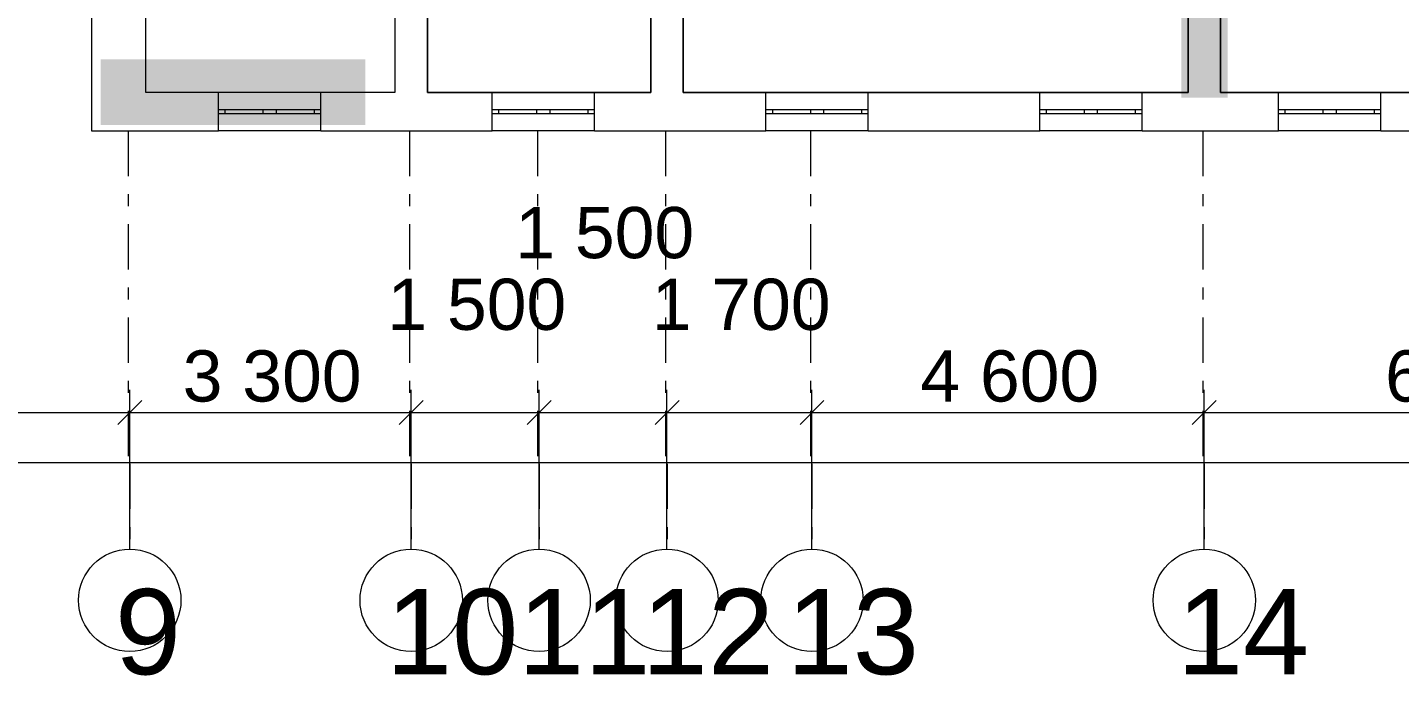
# Model space of a CAD drawing. Header units: millimetres. Extents: x 69565 to 169164, y 19942 to 91237.
# Drawn here: x 118786 to 134876, y 19942 to 27536 of the extents above; entities that cross this region are included whole.
import ezdxf

# ---------------------------------------------------------------- set-up
doc = ezdxf.new("R2010")
doc.units = ezdxf.units.MM
doc.header["$MEASUREMENT"] = 0
doc.linetypes.add('Штрих-Штриховая', pattern=[1093.611073, 529.166651, -211.666656, 141.111112, -211.666656])
doc.layers.add('AI_WALLS', color=9, linetype='Continuous')
doc.layers.add('Новый_Новый_0', color=7, linetype='Continuous')
for name, color, linetype, lineweight in [('Новый_Новый_0_Ном._пера__255_Ном._пера__255', 255, 'Continuous', 18), ('Новый_Новый_0_Ном._пера__7', 7, 'Continuous', 18), ('Новый_Новый_0_Ном._пера__7_Ном._пера__7', 7, 'Continuous', 18)]:
    doc.layers.add(name, color=color, linetype=linetype, lineweight=lineweight)
doc.styles.add('СГЕНЕРИР_СТИЛЬ_1', font='Arial.ttf')
doc.dimstyles.new('СГЕНЕРИР_СТИЛЬ__1', dxfattribs={"dimtxt": 600, "dimasz": 267.501, "dimexe": 1.25, "dimexo": 0.625, "dimgap": 0, "dimtad": 1, "dimdec": 0, "dimtxsty": 'СГЕНЕРИР_СТИЛЬ_1', "dimblk": 'ARROWHEAD_6', "dimblk1": 'ARROWHEAD_6', "dimblk2": 'ARROWHEAD_6', "dimcen": 2.5, "dimclrd": 7, "dimclre": 7, "dimclrt": 7, "dimazin": 3, "dimtfac": 1, "dimtmove": 0, "dimatfit": 3})

# ---------------------------------------------------------------- blocks, each defined once
blk = doc.blocks.new('*D9')
at = {"layer": 'Новый_Новый_0_Ном._пера__7', "color": 7, "linetype": 'Continuous', "lineweight": 18}
for p, q in [((113686, 21423), (113686, 23288)), ((119986, 21423), (119986, 23288)), ((113827, 23165), (113546, 22883)), ((113686, 23024), (119986, 23024)), ((120127, 23165), (119846, 22883))]:
    blk.add_line(p, q, dxfattribs=at)
at = {"layer": 'Новый_Новый_0_Ном._пера__7', "color": 7, "lineweight": 18, "insert": (115807, 23144), "char_height": 600, "attachment_point": 7, "style": 'СГЕНЕРИР_СТИЛЬ_1'}
blk.add_mtext('\\A1;{\\pql;\\fArial|b0|i0|c0|p0;\\W1.000000;6\xa0300}', dxfattribs=at)
blk = doc.blocks.new('ARROWHEAD_6')
at = {"color": 0, "linetype": 'Continuous', "lineweight": 0}
for p, q in [((0, 0), (-1, 0)), ((-0.5, -0.5), (0.5, 0.5))]:
    blk.add_line(p, q, dxfattribs=at)
blk = doc.blocks.new('*D10')
at = {"layer": 'Новый_Новый_0_Ном._пера__7', "color": 7, "linetype": 'Continuous', "lineweight": 18}
for p, q in [((119986, 21423), (119986, 23288)), ((123286, 21423), (123286, 23288)), ((120127, 23165), (119846, 22883)), ((119986, 23024), (123286, 23024)), ((123427, 23165), (123146, 22883))]:
    blk.add_line(p, q, dxfattribs=at)
at = {"layer": 'Новый_Новый_0_Ном._пера__7', "color": 7, "lineweight": 18, "char_height": 600, "attachment_point": 7, "style": 'СГЕНЕРИР_СТИЛЬ_1'}
for s, insert in [('\\A1;{\\pql;\\fArial|b0|i0|c0|p0;\\W1.000000;1\xa0500}', (123007, 23984)), ('\\A1;{\\pql;\\fArial|b0|i0|c0|p0;\\W1.000000;3\xa0300}', (120607, 23144))]:
    blk.add_mtext(s, dxfattribs=dict(at, insert=insert))
blk = doc.blocks.new('*D11')
at = {"layer": 'Новый_Новый_0_Ном._пера__7', "color": 7, "linetype": 'Continuous', "lineweight": 18}
for p, q in [((123286, 21423), (123286, 23288)), ((124786, 21423), (124786, 23288)), ((123427, 23165), (123146, 22883)), ((123286, 23024), (124786, 23024)), ((124927, 23165), (124646, 22883))]:
    blk.add_line(p, q, dxfattribs=at)
at = {"layer": 'Новый_Новый_0_Ном._пера__7', "color": 7, "lineweight": 18, "insert": (124507, 24824), "char_height": 600, "attachment_point": 7, "style": 'СГЕНЕРИР_СТИЛЬ_1'}
blk.add_mtext('\\A1;{\\pql;\\fArial|b0|i0|c0|p0;\\W1.000000;1\xa0500}', dxfattribs=at)
blk = doc.blocks.new('*D12')
at = {"layer": 'Новый_Новый_0_Ном._пера__7', "color": 7, "linetype": 'Continuous', "lineweight": 18}
for p, q in [((124786, 21423), (124786, 23288)), ((126286, 21423), (126286, 23288)), ((124927, 23165), (124646, 22883)), ((124786, 23024), (126286, 23024)), ((126427, 23165), (126146, 22883))]:
    blk.add_line(p, q, dxfattribs=at)
at = {"layer": 'Новый_Новый_0_Ном._пера__7', "color": 7, "lineweight": 18, "insert": (126107, 23984), "char_height": 600, "attachment_point": 7, "style": 'СГЕНЕРИР_СТИЛЬ_1'}
blk.add_mtext('\\A1;{\\pql;\\fArial|b0|i0|c0|p0;\\W1.000000;1\xa0700}', dxfattribs=at)
blk = doc.blocks.new('*D13')
at = {"layer": 'Новый_Новый_0_Ном._пера__7', "color": 7, "linetype": 'Continuous', "lineweight": 18}
for p, q in [((126286, 21423), (126286, 23288)), ((127986, 21423), (127986, 23288)), ((126427, 23165), (126146, 22883)), ((126286, 23024), (127986, 23024)), ((128127, 23165), (127846, 22883))]:
    blk.add_line(p, q, dxfattribs=at)
blk = doc.blocks.new('*D14')
at = {"layer": 'Новый_Новый_0_Ном._пера__7', "color": 7, "linetype": 'Continuous', "lineweight": 18}
for p, q in [((127986, 21423), (127986, 23288)), ((132586, 21423), (132586, 23288)), ((128127, 23165), (127846, 22883)), ((127986, 23024), (132586, 23024)), ((132727, 23165), (132446, 22883))]:
    blk.add_line(p, q, dxfattribs=at)
at = {"layer": 'Новый_Новый_0_Ном._пера__7', "color": 7, "lineweight": 18, "insert": (129257, 23144), "char_height": 600, "attachment_point": 7, "style": 'СГЕНЕРИР_СТИЛЬ_1'}
blk.add_mtext('\\A1;{\\pql;\\fArial|b0|i0|c0|p0;\\W1.000000;4\xa0600}', dxfattribs=at)
blk = doc.blocks.new('*D15')
at = {"layer": 'Новый_Новый_0_Ном._пера__7', "color": 7, "linetype": 'Continuous', "lineweight": 18}
for p, q in [((132586, 21423), (132586, 23288)), ((138886, 21423), (138886, 23288)), ((132727, 23165), (132446, 22883)), ((132586, 23024), (138886, 23024)), ((139027, 23165), (138746, 22883))]:
    blk.add_line(p, q, dxfattribs=at)
at = {"layer": 'Новый_Новый_0_Ном._пера__7', "color": 7, "lineweight": 18, "insert": (134707, 23144), "char_height": 600, "attachment_point": 7, "style": 'СГЕНЕРИР_СТИЛЬ_1'}
blk.add_mtext('\\A1;{\\pql;\\fArial|b0|i0|c0|p0;\\W1.000000;6\xa0300}', dxfattribs=at)
blk = doc.blocks.new('*D21')
at = {"layer": 'Новый_Новый_0_Ном._пера__7', "color": 7, "linetype": 'Continuous', "lineweight": 18}
for p, q in [((76786, 21423), (76786, 22701)), ((157786, 21423), (157786, 22701)), ((76927, 22578), (76646, 22297)), ((157646, 22297), (157927, 22578)), ((76575, 22437), (76786, 22437)), ((76786, 22437), (157786, 22437)), ((157786, 22437), (157998, 22437))]:
    blk.add_line(p, q, dxfattribs=at)
at = {"layer": 'Новый_Новый_0_Ном._пера__7', "color": 7, "lineweight": 18, "insert": (116028, 22557), "char_height": 600, "attachment_point": 7, "style": 'СГЕНЕРИР_СТИЛЬ_1'}
blk.add_mtext('\\A1;{\\pql;\\fArial|b0|i0|c0|p0;\\W1.000000;81\xa0000}', dxfattribs=at)

msp = doc.modelspace()

# ---------------------------------------------------------------- hatches: boundary and pattern name
at = {"layer": 'AI_WALLS'}
h = msp.add_hatch(color=9, dxfattribs=at)
h.dxf.hatch_style = 1
h.paths.add_polyline_path([(132316.7, 32784.9), (132861.6, 32784.9), (132861.6, 26714.2), (132316.7, 26714.2)])
h = msp.add_hatch(color=9, dxfattribs=at)
h.dxf.hatch_style = 1
h.paths.add_polyline_path([(119646.6, 27161.1), (122747.9, 27161.1), (122747.9, 26392.4), (119646.6, 26392.4)])

# ---------------------------------------------------------------- linework, layer by layer
at = {"layer": 'Новый_Новый_0_Ном._пера__255_Ном._пера__255', "color": 255, "linetype": 'Continuous', "lineweight": 18, "flags": 128}
for points in [[(123476.3, 32169.1), (123476.3, 26773.8), (126096.3, 26773.8), (126096.3, 28389.3), (126356.3, 28389.3), (126356.3, 31951.4), (126096.3, 31951.4), (126096.3, 32799.1), (124236.3, 32799.1), (124236.3, 32169.1)], [(126476.3, 31951.4), (126476.3, 28389.3), (126476.3, 26773.8), (132396.3, 26773.8), (132396.3, 32169.1), (130076.3, 32169.1), (130076.3, 32799.1), (128796.3, 32799.1), (128796.3, 32169.1), (126476.3, 32169.1)], [(132776.3, 32169.1), (132776.3, 26773.8), (135356.2, 26773.8), (135356.2, 32799.1), (133990.4, 32799.1), (133990.4, 32169.1)]]:
    msp.add_lwpolyline(points, close=True, dxfattribs=at)
at = {"layer": 'Новый_Новый_0_Ном._пера__7_Ном._пера__7', "color": 7, "linetype": 'Continuous', "lineweight": 18}
for p, q in [((121026.3, 26573.8), (121026.3, 26773.8)), ((122226.3, 26773.8), (121026.3, 26773.8)), ((121026.3, 26573.8), (121026.3, 26773.8)), ((122226.3, 26573.8), (122226.3, 26773.8)), ((122226.3, 26573.8), (122226.3, 26773.8)), ((124236.3, 26573.8), (124236.3, 26773.8)), ((125436.3, 26773.8), (124236.3, 26773.8)), ((124236.3, 26573.8), (124236.3, 26773.8)), ((125436.3, 26573.8), (125436.3, 26773.8)), ((125436.3, 26573.8), (125436.3, 26773.8)), ((127446.3, 26573.8), (127446.3, 26773.8)), ((128646.3, 26773.8), (127446.3, 26773.8)), ((127446.3, 26573.8), (127446.3, 26773.8)), ((128646.3, 26573.8), (128646.3, 26773.8)), ((128646.3, 26573.8), (128646.3, 26773.8)), ((130656.3, 26573.8), (130656.3, 26773.8)), ((131856.3, 26773.8), (130656.3, 26773.8)), ((130656.3, 26573.8), (130656.3, 26773.8)), ((131856.3, 26573.8), (131856.3, 26773.8)), ((131856.3, 26573.8), (131856.3, 26773.8)), ((133456.3, 26573.8), (133456.3, 26773.8)), ((134656.3, 26773.8), (133456.3, 26773.8)), ((133456.3, 26573.8), (133456.3, 26773.8)), ((134656.3, 26573.8), (134656.3, 26773.8)), ((134656.3, 26573.8), (134656.3, 26773.8)), ((121026.3, 26523.8), (121026.3, 26573.8)), ((121026.3, 26573.8), (121101.3, 26573.8)), ((121026.3, 26523.8), (121026.3, 26573.8)), ((121026.3, 26523.8), (121026.3, 26573.8)), ((121101.3, 26573.8), (121101.3, 26523.8)), ((121101.3, 26573.8), (121551.3, 26573.8)), ((121551.3, 26523.8), (121551.3, 26573.8)), ((121551.3, 26573.8), (121626.3, 26573.8)), ((121626.3, 26573.8), (121701.3, 26573.8)), ((121701.3, 26573.8), (121701.3, 26523.8)), ((121701.3, 26573.8), (122151.3, 26573.8)), ((122151.3, 26523.8), (122151.3, 26573.8)), ((122151.3, 26573.8), (122226.3, 26573.8)), ((122226.3, 26523.8), (122226.3, 26573.8)), ((122226.3, 26523.8), (122226.3, 26573.8)), ((122226.3, 26523.8), (122226.3, 26573.8)), ((124236.3, 26523.8), (124236.3, 26573.8)), ((124236.3, 26573.8), (124311.3, 26573.8)), ((124236.3, 26523.8), (124236.3, 26573.8)), ((124236.3, 26523.8), (124236.3, 26573.8)), ((124311.3, 26573.8), (124311.3, 26523.8)), ((124311.3, 26573.8), (124761.3, 26573.8)), ((124761.3, 26523.8), (124761.3, 26573.8)), ((124761.3, 26573.8), (124836.3, 26573.8)), ((124836.3, 26573.8), (124911.3, 26573.8)), ((124911.3, 26573.8), (124911.3, 26523.8)), ((124911.3, 26573.8), (125361.3, 26573.8)), ((125361.3, 26523.8), (125361.3, 26573.8)), ((125361.3, 26573.8), (125436.3, 26573.8)), ((125436.3, 26523.8), (125436.3, 26573.8)), ((125436.3, 26523.8), (125436.3, 26573.8)), ((125436.3, 26523.8), (125436.3, 26573.8)), ((127446.3, 26523.8), (127446.3, 26573.8)), ((127446.3, 26573.8), (127521.3, 26573.8)), ((127446.3, 26523.8), (127446.3, 26573.8)), ((127446.3, 26523.8), (127446.3, 26573.8)), ((127521.3, 26573.8), (127521.3, 26523.8)), ((127521.3, 26573.8), (127971.3, 26573.8)), ((127971.3, 26523.8), (127971.3, 26573.8)), ((127971.3, 26573.8), (128046.3, 26573.8)), ((128046.3, 26573.8), (128121.3, 26573.8)), ((128121.3, 26573.8), (128121.3, 26523.8)), ((128121.3, 26573.8), (128571.3, 26573.8)), ((128571.3, 26523.8), (128571.3, 26573.8)), ((128571.3, 26573.8), (128646.3, 26573.8)), ((128646.3, 26523.8), (128646.3, 26573.8)), ((128646.3, 26523.8), (128646.3, 26573.8)), ((128646.3, 26523.8), (128646.3, 26573.8)), ((130656.3, 26523.8), (130656.3, 26573.8)), ((130656.3, 26573.8), (130731.3, 26573.8)), ((130656.3, 26523.8), (130656.3, 26573.8)), ((130656.3, 26523.8), (130656.3, 26573.8)), ((130731.3, 26573.8), (130731.3, 26523.8)), ((130731.3, 26573.8), (131181.3, 26573.8)), ((131181.3, 26523.8), (131181.3, 26573.8)), ((131181.3, 26573.8), (131256.3, 26573.8)), ((131256.3, 26573.8), (131331.3, 26573.8)), ((131331.3, 26573.8), (131331.3, 26523.8)), ((131331.3, 26573.8), (131781.3, 26573.8)), ((131781.3, 26523.8), (131781.3, 26573.8)), ((131781.3, 26573.8), (131856.3, 26573.8)), ((131856.3, 26523.8), (131856.3, 26573.8)), ((131856.3, 26523.8), (131856.3, 26573.8)), ((131856.3, 26523.8), (131856.3, 26573.8)), ((133456.3, 26523.8), (133456.3, 26573.8)), ((133456.3, 26573.8), (133531.3, 26573.8)), ((133456.3, 26523.8), (133456.3, 26573.8)), ((133456.3, 26523.8), (133456.3, 26573.8)), ((133531.3, 26573.8), (133531.3, 26523.8)), ((133531.3, 26573.8), (133981.3, 26573.8)), ((133981.3, 26523.8), (133981.3, 26573.8)), ((133981.3, 26573.8), (134056.3, 26573.8)), ((134056.3, 26573.8), (134131.3, 26573.8)), ((134131.3, 26573.8), (134131.3, 26523.8)), ((134131.3, 26573.8), (134581.3, 26573.8)), ((134581.3, 26523.8), (134581.3, 26573.8)), ((134581.3, 26573.8), (134656.3, 26573.8)), ((134656.3, 26523.8), (134656.3, 26573.8)), ((134656.3, 26523.8), (134656.3, 26573.8)), ((134656.3, 26523.8), (134656.3, 26573.8)), ((121026.3, 26323.8), (121026.3, 26523.8)), ((121101.3, 26523.8), (121026.3, 26523.8)), ((121026.3, 26323.8), (121026.3, 26523.8)), ((121551.3, 26523.8), (121101.3, 26523.8)), ((121626.3, 26523.8), (121551.3, 26523.8)), ((121701.3, 26523.8), (121626.3, 26523.8)), ((122151.3, 26523.8), (121701.3, 26523.8)), ((122226.3, 26523.8), (122151.3, 26523.8)), ((122226.3, 26323.8), (122226.3, 26523.8)), ((122226.3, 26323.8), (122226.3, 26523.8)), ((124236.3, 26323.8), (124236.3, 26523.8)), ((124311.3, 26523.8), (124236.3, 26523.8)), ((124236.3, 26323.8), (124236.3, 26523.8)), ((124761.3, 26523.8), (124311.3, 26523.8)), ((124836.3, 26523.8), (124761.3, 26523.8)), ((124911.3, 26523.8), (124836.3, 26523.8)), ((125361.3, 26523.8), (124911.3, 26523.8)), ((125436.3, 26523.8), (125361.3, 26523.8)), ((125436.3, 26323.8), (125436.3, 26523.8)), ((125436.3, 26323.8), (125436.3, 26523.8)), ((127446.3, 26323.8), (127446.3, 26523.8)), ((127521.3, 26523.8), (127446.3, 26523.8)), ((127446.3, 26323.8), (127446.3, 26523.8)), ((127971.3, 26523.8), (127521.3, 26523.8)), ((128046.3, 26523.8), (127971.3, 26523.8)), ((128121.3, 26523.8), (128046.3, 26523.8)), ((128571.3, 26523.8), (128121.3, 26523.8)), ((128646.3, 26523.8), (128571.3, 26523.8)), ((128646.3, 26323.8), (128646.3, 26523.8)), ((128646.3, 26323.8), (128646.3, 26523.8)), ((130656.3, 26323.8), (130656.3, 26523.8)), ((130731.3, 26523.8), (130656.3, 26523.8)), ((130656.3, 26323.8), (130656.3, 26523.8)), ((131181.3, 26523.8), (130731.3, 26523.8)), ((131256.3, 26523.8), (131181.3, 26523.8)), ((131331.3, 26523.8), (131256.3, 26523.8)), ((131781.3, 26523.8), (131331.3, 26523.8)), ((131856.3, 26523.8), (131781.3, 26523.8)), ((131856.3, 26323.8), (131856.3, 26523.8)), ((131856.3, 26323.8), (131856.3, 26523.8)), ((133456.3, 26323.8), (133456.3, 26523.8)), ((133531.3, 26523.8), (133456.3, 26523.8)), ((133456.3, 26323.8), (133456.3, 26523.8)), ((133981.3, 26523.8), (133531.3, 26523.8)), ((134056.3, 26523.8), (133981.3, 26523.8)), ((134131.3, 26523.8), (134056.3, 26523.8)), ((134581.3, 26523.8), (134131.3, 26523.8)), ((134656.3, 26523.8), (134581.3, 26523.8)), ((134656.3, 26323.8), (134656.3, 26523.8)), ((134656.3, 26323.8), (134656.3, 26523.8)), ((122226.3, 26323.8), (121026.3, 26323.8)), ((125436.3, 26323.8), (124236.3, 26323.8)), ((128646.3, 26323.8), (127446.3, 26323.8)), ((131856.3, 26323.8), (130656.3, 26323.8)), ((134656.3, 26323.8), (133456.3, 26323.8))]:
    msp.add_line(p, q, dxfattribs=at)
at = {"layer": 'Новый_Новый_0_Ном._пера__7_Ном._пера__7', "color": 7, "linetype": 'Штрих-Штриховая', "lineweight": 18}
for p, q in [((119967.5, 26323.8), (119967.5, 22422.9)), ((123267.5, 26323.8), (123267.5, 22422.9)), ((124767.5, 26323.8), (124767.5, 22422.9)), ((126267.5, 26323.8), (126267.5, 22422.9)), ((127967.5, 26323.8), (127967.5, 22422.9)), ((132567.5, 26323.8), (132567.5, 22422.9)), ((119986.3, 22423.2), (119986.3, 21423.2)), ((119986.3, 22423.2), (119986.3, 21423.2)), ((119986.3, 22423.2), (119986.3, 21423.2)), ((119986.3, 22423.2), (119986.3, 21423.2)), ((119986.3, 22423.2), (119986.3, 21423.2)), ((119986.3, 22423.2), (119986.3, 21423.2)), ((123286.3, 22423.2), (123286.3, 21423.2)), ((123286.3, 22423.2), (123286.3, 21423.2)), ((123286.3, 22423.2), (123286.3, 21423.2)), ((123286.3, 22423.2), (123286.3, 21423.2)), ((123286.3, 22423.2), (123286.3, 21423.2)), ((123286.3, 22423.2), (123286.3, 21423.2)), ((124786.3, 22423.2), (124786.3, 21423.2)), ((124786.3, 22423.2), (124786.3, 21423.2)), ((124786.3, 22423.2), (124786.3, 21423.2)), ((124786.3, 22423.2), (124786.3, 21423.2)), ((124786.3, 22423.2), (124786.3, 21423.2)), ((124786.3, 22423.2), (124786.3, 21423.2)), ((126286.3, 22423.2), (126286.3, 21423.2)), ((126286.3, 22423.2), (126286.3, 21423.2)), ((126286.3, 22423.2), (126286.3, 21423.2)), ((126286.3, 22423.2), (126286.3, 21423.2)), ((126286.3, 22423.2), (126286.3, 21423.2)), ((126286.3, 22423.2), (126286.3, 21423.2)), ((127986.3, 22423.2), (127986.3, 21423.2)), ((127986.3, 22423.2), (127986.3, 21423.2)), ((127986.3, 22423.2), (127986.3, 21423.2)), ((127986.3, 22423.2), (127986.3, 21423.2)), ((127986.3, 22423.2), (127986.3, 21423.2)), ((127986.3, 22423.2), (127986.3, 21423.2)), ((132586.3, 22423.2), (132586.3, 21423.2)), ((132586.3, 22423.2), (132586.3, 21423.2)), ((132586.3, 22423.2), (132586.3, 21423.2)), ((132586.3, 22423.2), (132586.3, 21423.2)), ((132586.3, 22423.2), (132586.3, 21423.2)), ((132586.3, 22423.2), (132586.3, 21423.2))]:
    msp.add_line(p, q, dxfattribs=at)
at = {"layer": 'Новый_Новый_0_Ном._пера__7_Ном._пера__7', "color": 7, "linetype": 'Continuous', "lineweight": 18}
for points in [[(123096.3, 32799.1), (123096.3, 26773.8)], [(123476.3, 26773.8), (123476.3, 32169.1)], [(132396.3, 32169.1), (132396.3, 26773.8)], [(132776.3, 26773.8), (132776.3, 32169.1)], [(120176.3, 26773.8), (120176.3, 28843.8)], [(119536.3, 28393.8), (119536.3, 26323.8)], [(126096.3, 28389.3), (126096.3, 26773.8)], [(126476.3, 26773.8), (126476.3, 28389.3)], [(121026.3, 26773.8), (120176.3, 26773.8)], [(123096.3, 26773.8), (122226.3, 26773.8)], [(124236.3, 26773.8), (123476.3, 26773.8)], [(126096.3, 26773.8), (125436.3, 26773.8)], [(127446.3, 26773.8), (126476.3, 26773.8)], [(130656.3, 26773.8), (128646.3, 26773.8)], [(132396.3, 26773.8), (131856.3, 26773.8)], [(133456.3, 26773.8), (132776.3, 26773.8)], [(135356.2, 26773.8), (134656.3, 26773.8)], [(119536.3, 26323.8), (120176.3, 26323.8)], [(120176.3, 26323.8), (121026.3, 26323.8)], [(122226.3, 26323.8), (124236.3, 26323.8)], [(125436.3, 26323.8), (127446.3, 26323.8)], [(128646.3, 26323.8), (130656.3, 26323.8)], [(131856.3, 26323.8), (133456.3, 26323.8)], [(134656.3, 26323.8), (136666.3, 26323.8)]]:
    msp.add_lwpolyline(points, dxfattribs=at)
for centre in [(119986.3, 20823.2), (119986.3, 20823.2), (119986.3, 20823.2), (119986.3, 20823.2), (119986.3, 20823.2), (119986.3, 20823.2), (123286.3, 20823.2), (123286.3, 20823.2), (123286.3, 20823.2), (123286.3, 20823.2), (123286.3, 20823.2), (123286.3, 20823.2), (124786.3, 20823.2), (124786.3, 20823.2), (124786.3, 20823.2), (124786.3, 20823.2), (124786.3, 20823.2), (124786.3, 20823.2), (126286.3, 20823.2), (126286.3, 20823.2), (126286.3, 20823.2), (126286.3, 20823.2), (126286.3, 20823.2), (126286.3, 20823.2), (127986.3, 20823.2), (127986.3, 20823.2), (127986.3, 20823.2), (127986.3, 20823.2), (127986.3, 20823.2), (127986.3, 20823.2), (132586.3, 20823.2), (132586.3, 20823.2), (132586.3, 20823.2), (132586.3, 20823.2), (132586.3, 20823.2), (132586.3, 20823.2)]:
    msp.add_circle(centre, 600, dxfattribs=at)

# ---------------------------------------------------------------- texts
at = {"layer": 'Новый_Новый_0_Ном._пера__7_Ном._пера__7', "color": 7, "linetype": 'Continuous', "lineweight": 18, "char_height": 1000, "attachment_point": 1, "style": 'СГЕНЕРИР_СТИЛЬ_1'}
for s, insert in [('\\A1;{\\pql;\\pt0;\\fArial|b0|i0|c0|p0;\\W1.000000;9}', (119811.8, 20955.8)), ('\\A1;{\\pql;\\pt0;\\fArial|b0|i0|c0|p0;\\W1.000000;9}', (119811.8, 20955.8)), ('\\A1;{\\pql;\\pt0;\\fArial|b0|i0|c0|p0;\\W1.000000;9}', (119811.8, 20955.8)), ('\\A1;{\\pql;\\pt0;\\fArial|b0|i0|c0|p0;\\W1.000000;9}', (119811.8, 20955.8)), ('\\A1;{\\pql;\\pt0;\\fArial|b0|i0|c0|p0;\\W1.000000;9}', (119811.8, 20955.8)), ('\\A1;{\\pql;\\pt0;\\fArial|b0|i0|c0|p0;\\W1.000000;9}', (119811.8, 20955.8)), ('\\A1;{\\pql;\\pt0;\\fArial|b0|i0|c0|p0;\\W1.000000;10}', (122988.1, 20956.2)), ('\\A1;{\\pql;\\pt0;\\fArial|b0|i0|c0|p0;\\W1.000000;10}', (122988.1, 20956.2)), ('\\A1;{\\pql;\\pt0;\\fArial|b0|i0|c0|p0;\\W1.000000;10}', (122988.1, 20956.2)), ('\\A1;{\\pql;\\pt0;\\fArial|b0|i0|c0|p0;\\W1.000000;10}', (122988.1, 20956.2)), ('\\A1;{\\pql;\\pt0;\\fArial|b0|i0|c0|p0;\\W1.000000;10}', (122988.1, 20956.2)), ('\\A1;{\\pql;\\pt0;\\fArial|b0|i0|c0|p0;\\W1.000000;10}', (122988.1, 20956.2)), ('\\A1;{\\pql;\\pt0;\\fArial|b0|i0|c0|p0;\\W1.000000;11}', (124539, 20956.2)), ('\\A1;{\\pql;\\pt0;\\fArial|b0|i0|c0|p0;\\W1.000000;11}', (124539, 20956.2)), ('\\A1;{\\pql;\\pt0;\\fArial|b0|i0|c0|p0;\\W1.000000;11}', (124539, 20956.2)), ('\\A1;{\\pql;\\pt0;\\fArial|b0|i0|c0|p0;\\W1.000000;11}', (124539, 20956.2)), ('\\A1;{\\pql;\\pt0;\\fArial|b0|i0|c0|p0;\\W1.000000;11}', (124539, 20956.2)), ('\\A1;{\\pql;\\pt0;\\fArial|b0|i0|c0|p0;\\W1.000000;11}', (124539, 20956.2)), ('\\A1;{\\pql;\\pt0;\\fArial|b0|i0|c0|p0;\\W1.000000;12}', (125988.1, 20956.2)), ('\\A1;{\\pql;\\pt0;\\fArial|b0|i0|c0|p0;\\W1.000000;12}', (125988.1, 20956.2)), ('\\A1;{\\pql;\\pt0;\\fArial|b0|i0|c0|p0;\\W1.000000;12}', (125988.1, 20956.2)), ('\\A1;{\\pql;\\pt0;\\fArial|b0|i0|c0|p0;\\W1.000000;12}', (125988.1, 20956.2)), ('\\A1;{\\pql;\\pt0;\\fArial|b0|i0|c0|p0;\\W1.000000;12}', (125988.1, 20956.2)), ('\\A1;{\\pql;\\pt0;\\fArial|b0|i0|c0|p0;\\W1.000000;12}', (125988.1, 20956.2)), ('\\A1;{\\pql;\\pt0;\\fArial|b0|i0|c0|p0;\\W1.000000;13}', (127688.1, 20956.2)), ('\\A1;{\\pql;\\pt0;\\fArial|b0|i0|c0|p0;\\W1.000000;13}', (127688.1, 20956.2)), ('\\A1;{\\pql;\\pt0;\\fArial|b0|i0|c0|p0;\\W1.000000;13}', (127688.1, 20956.2)), ('\\A1;{\\pql;\\pt0;\\fArial|b0|i0|c0|p0;\\W1.000000;13}', (127688.1, 20956.2)), ('\\A1;{\\pql;\\pt0;\\fArial|b0|i0|c0|p0;\\W1.000000;13}', (127688.1, 20956.2)), ('\\A1;{\\pql;\\pt0;\\fArial|b0|i0|c0|p0;\\W1.000000;13}', (127688.1, 20956.2)), ('\\A1;{\\pql;\\pt0;\\fArial|b0|i0|c0|p0;\\W1.000000;14}', (132263.9, 20956.2)), ('\\A1;{\\pql;\\pt0;\\fArial|b0|i0|c0|p0;\\W1.000000;14}', (132263.9, 20956.2)), ('\\A1;{\\pql;\\pt0;\\fArial|b0|i0|c0|p0;\\W1.000000;14}', (132263.9, 20956.2)), ('\\A1;{\\pql;\\pt0;\\fArial|b0|i0|c0|p0;\\W1.000000;14}', (132263.9, 20956.2)), ('\\A1;{\\pql;\\pt0;\\fArial|b0|i0|c0|p0;\\W1.000000;14}', (132263.9, 20956.2)), ('\\A1;{\\pql;\\pt0;\\fArial|b0|i0|c0|p0;\\W1.000000;14}', (132263.9, 20956.2))]:
    msp.add_mtext(s, dxfattribs=dict(at, insert=insert))

# ---------------------------------------------------------------- dimensions: what is measured, and where the dimension line sits
at = {"layer": 'Новый_Новый_0', "color": 7, "linetype": 'Continuous', "lineweight": 18}
for base, p1, p2, picture, middle in [((124786.3, 23024), (123286.3, 21423.2), (124786.3, 21423.2), '*D11', (124066.4, 24284)), ((123286.3, 23024), (119986.3, 21423.2), (123286.3, 21423.2), '*D10', (121666.4, 23444)), ((126286.3, 23024), (124786.3, 21423.2), (126286.3, 21423.2), '*D12', (125566.4, 25124)), ((119986.3, 23024), (113686.3, 21423.2), (119986.3, 21423.2), '*D9', (116866.4, 23444)), ((132586.3, 23024), (127986.3, 21423.2), (132586.3, 21423.2), '*D14', (130316.4, 23444)), ((138886.3, 23024), (132586.3, 21423.2), (138886.3, 21423.2), '*D15', (135766.4, 23444)), ((157786.3, 22437.5), (76786.3, 21423.2), (157786.3, 21423.2), '*D21', (117323.1, 22857.5)), ((127986.3, 23024), (126286.3, 21423.2), (127986.3, 21423.2), '*D13', (127166.4, 24284))]:
    dim = msp.add_linear_dim(base=base, p1=p1, p2=p2, dimstyle='СГЕНЕРИР_СТИЛЬ__1', dxfattribs=at)
    dim.commit()
    dim.dimension.update_dxf_attribs({"geometry": picture, "text_midpoint": middle, "dimtype": 160})

doc.saveas('drawing.dxf')
